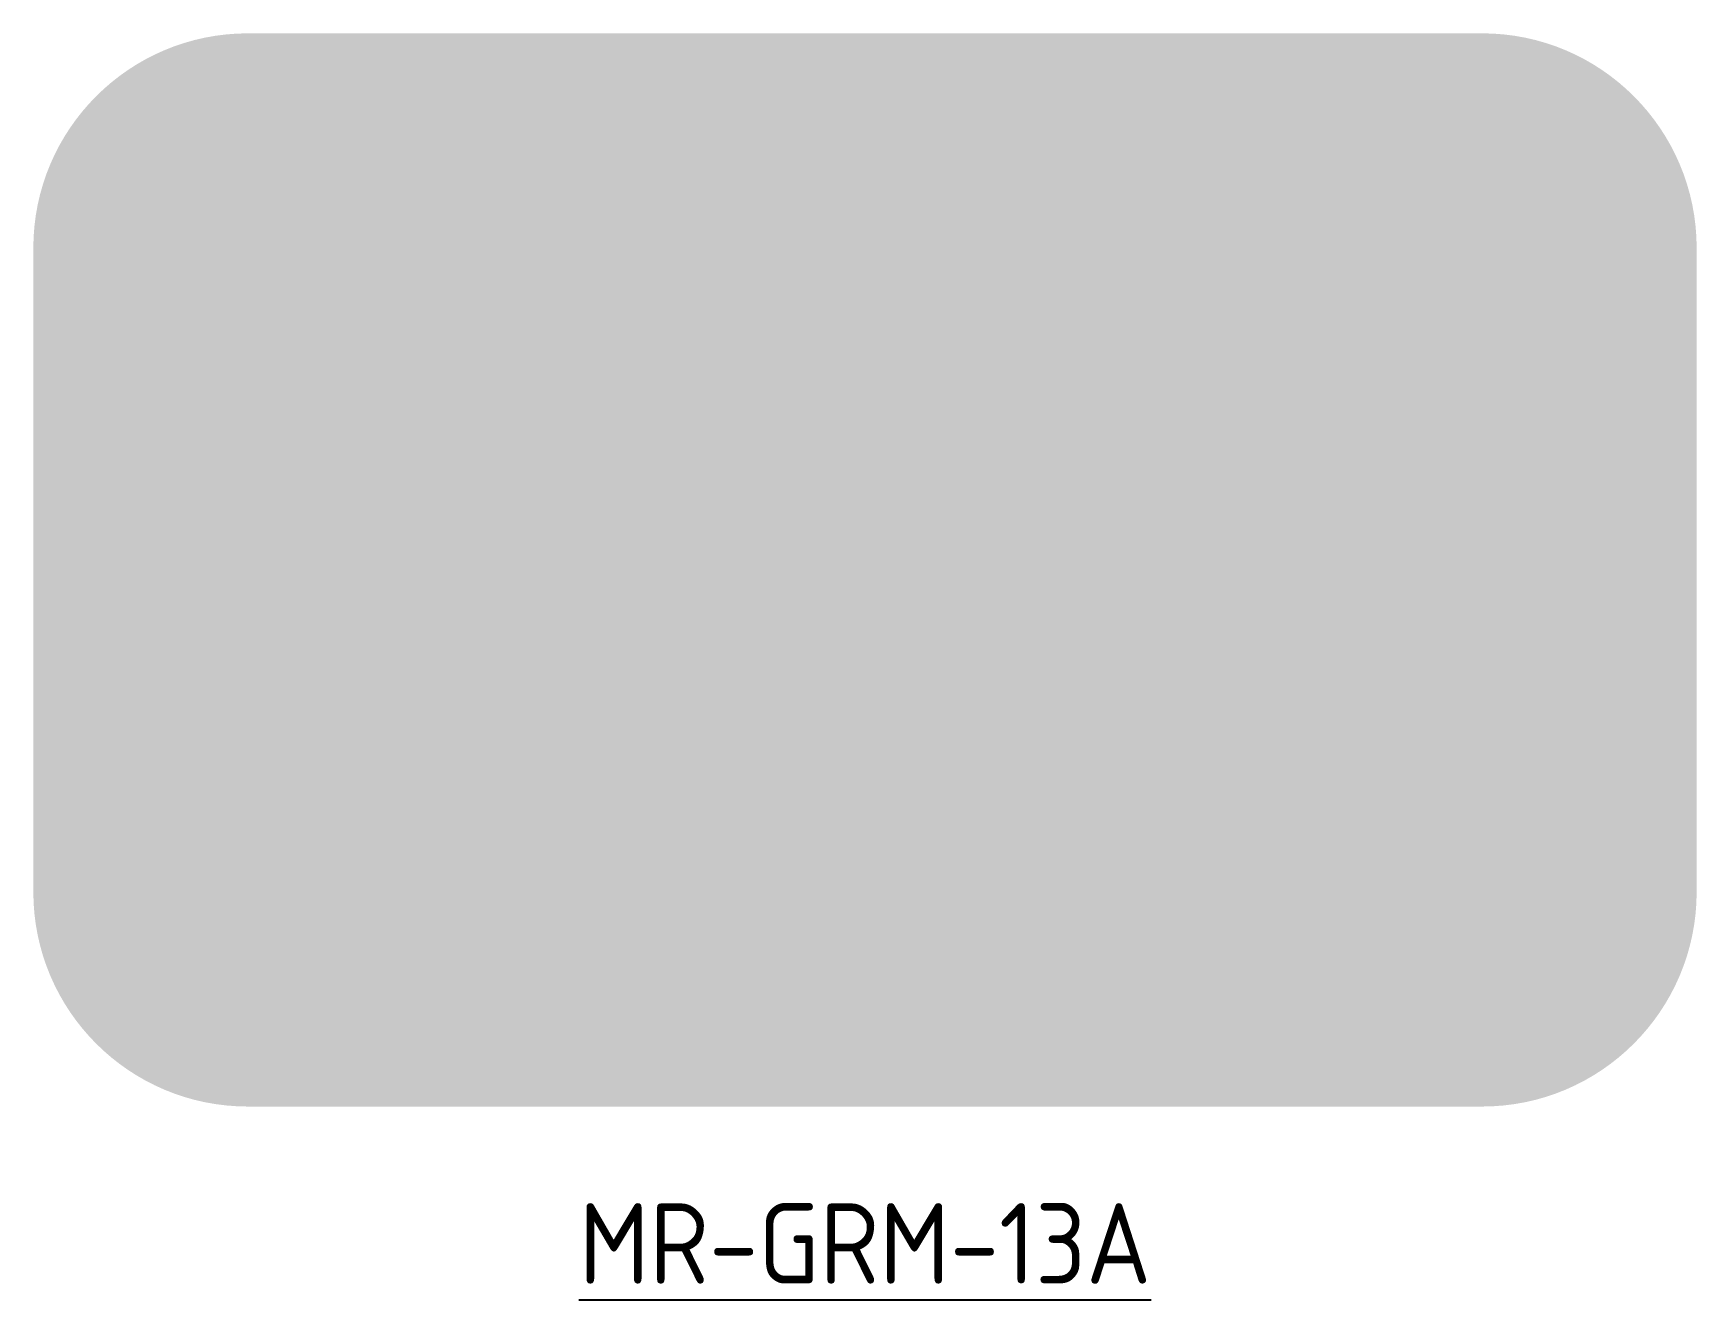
# Model space of a CAD drawing. Extents: x -31 to 31, y -7.2 to 40.
import ezdxf

# ---------------------------------------------------------------- set-up
doc = ezdxf.new("R2010")
doc.units = 0
doc.layers.add('_GREEN-ST', color=96, linetype='Continuous')
doc.layers.add('T35', color=3, linetype='Continuous')
doc.layers.add('_YELLOW', color=7, linetype='Continuous', true_color=0xfedb00)
doc.styles.add('T35', font='isocp2.shx', dxfattribs={"height": 3.5})

msp = doc.modelspace()

# ---------------------------------------------------------------- hatches: boundary and pattern name
at = {"layer": '_GREEN-ST'}
h = msp.add_hatch(color=256, dxfattribs=at)
h.dxf.hatch_style = 1
edge = h.paths.add_edge_path(flags=16)
edge.add_line((2.2, 35.2), (2.2, 27.8))
edge.add_line((2.2, 27.8), (14.8, 27.5))
edge.add_line((14.8, 27.5), (12.85601058426692, 33.63766284114045))
edge.add_arc((14, 34), 1.199999999999892, 50.30092651652973, 197.5746200584543, ccw=False)
edge.add_line((14.76650645078407, 34.92329186117185), (25.36650645078407, 26.12329186117185))
edge.add_arc((24.59999999999982, 25.2), 1.200000000000027, -50.30092651652302, 50.30092651652302, ccw=False)
edge.add_line((25.36650645078407, 24.27670813882814), (14.76650645078425, 15.47670813882814))
edge.add_arc((14, 16.40000000000009), 1.200000000000097, 162.4253799415566, 309.6990734834742, ccw=False)
edge.add_line((12.85601058426673, 16.76233715885946), (14.8, 22.9))
edge.add_line((14.8, 22.9), (2.199999999999999, 22.6))
edge.add_line((2.2, 22.6), (2.2, 4.800000000000093))
edge.add_line((2.2, 4.800000000000091), (-2.2, 4.800000000000091))
edge.add_line((-2.2, 4.800000000000091), (-2.2, 12.20000000000009))
edge.add_line((-2.2, 12.20000000000009), (-14.8, 12.50000000000009))
edge.add_line((-14.8, 12.50000000000009), (-12.85601058426692, 6.362337158859646))
edge.add_arc((-14, 6.000000000000091), 1.199999999999892, -129.69907348347027, 17.574620058454286, ccw=False)
edge.add_line((-14.76650645078407, 5.076708138828235), (-25.36650645078407, 13.87670813882823))
edge.add_arc((-24.59999999999982, 14.80000000000009), 1.200000000000027, 129.699073483477, 230.3009265165231, ccw=False)
edge.add_line((-25.36650645078407, 15.72329186117195), (-14.76650645078425, 24.52329186117195))
edge.add_arc((-14, 23.60000000000009), 1.200000000000027, -17.574620058447522, 129.699073483477, ccw=False)
edge.add_line((-12.85601058426673, 23.23766284114063), (-14.8, 17.10000000000009))
edge.add_line((-14.8, 17.10000000000009), (-2.199999999999999, 17.40000000000009))
edge.add_line((-2.2, 17.40000000000009), (-2.2, 35.2))
edge.add_line((-2.2, 35.2), (2.2, 35.2))
edge = h.paths.add_edge_path()
edge.add_arc((-23, 8), 5.600000000000001, 180, 270)
edge.add_line((-23, 2.4), (23, 2.4))
edge.add_arc((23, 8), 5.600000000000001, 270, 360)
edge.add_line((28.6, 8), (28.6, 32))
edge.add_arc((23, 32), 5.600000000000001, 0, 90)
edge.add_line((23, 37.6), (-23, 37.6))
edge.add_arc((-23, 32), 5.600000000000001, 90, 180)
edge.add_line((-28.6, 32), (-28.6, 8))
at = {"layer": '_YELLOW'}
h = msp.add_hatch(color=256, dxfattribs=at)
h.dxf.hatch_style = 1
edge = h.paths.add_edge_path()
edge.add_arc((-23, 8), 8, 180, 270)
edge.add_line((-23, 0), (23, 0))
edge.add_arc((23, 8), 8, 270, 360)
edge.add_line((31, 8), (31, 32))
edge.add_arc((23, 32), 8, 0, 90)
edge.add_line((23, 40), (-23, 40))
edge.add_arc((-23, 32), 8, 90, 180)
edge.add_line((-31, 32), (-31, 8))
edge = h.paths.add_edge_path(flags=16)
edge.add_arc((-23, 8), 5.600000000000001, 180, 270)
edge.add_line((-23, 2.4), (23, 2.4))
edge.add_arc((23, 8), 5.600000000000001, 270, 360)
edge.add_line((28.6, 8), (28.6, 32))
edge.add_arc((23, 32), 5.600000000000001, 0, 90)
edge.add_line((23, 37.6), (-23, 37.6))
edge.add_arc((-23, 32), 5.600000000000001, 90, 180)
edge.add_line((-28.6, 32), (-28.6, 8))
h = msp.add_hatch(color=256, dxfattribs=at)
h.dxf.hatch_style = 1
edge = h.paths.add_edge_path()
edge.add_line((2.2, 35.2), (2.2, 27.8))
edge.add_line((2.2, 27.8), (14.8, 27.5))
edge.add_line((14.8, 27.5), (12.85601058426692, 33.63766284114045))
edge.add_arc((14, 34), 1.199999999999892, 50.30092651652973, 197.5746200584543, ccw=False)
edge.add_line((14.76650645078407, 34.92329186117185), (25.36650645078407, 26.12329186117185))
edge.add_arc((24.59999999999982, 25.2), 1.200000000000027, -50.30092651652302, 50.30092651652302, ccw=False)
edge.add_line((25.36650645078407, 24.27670813882814), (14.76650645078425, 15.47670813882814))
edge.add_arc((14, 16.40000000000009), 1.200000000000097, 162.4253799415566, 309.6990734834742, ccw=False)
edge.add_line((12.85601058426673, 16.76233715885946), (14.8, 22.9))
edge.add_line((14.8, 22.9), (2.199999999999999, 22.6))
edge.add_line((2.2, 22.6), (2.2, 4.800000000000093))
edge.add_line((2.2, 4.800000000000091), (-2.2, 4.800000000000091))
edge.add_line((-2.2, 4.800000000000091), (-2.2, 12.20000000000009))
edge.add_line((-2.2, 12.20000000000009), (-14.8, 12.50000000000009))
edge.add_line((-14.8, 12.50000000000009), (-12.85601058426692, 6.362337158859646))
edge.add_arc((-14, 6.000000000000091), 1.199999999999892, -129.69907348347027, 17.574620058454286, ccw=False)
edge.add_line((-14.76650645078407, 5.076708138828235), (-25.36650645078407, 13.87670813882823))
edge.add_arc((-24.59999999999982, 14.80000000000009), 1.200000000000027, 129.699073483477, 230.3009265165231, ccw=False)
edge.add_line((-25.36650645078407, 15.72329186117195), (-14.76650645078425, 24.52329186117195))
edge.add_arc((-14, 23.60000000000009), 1.200000000000027, -17.574620058447522, 129.699073483477, ccw=False)
edge.add_line((-12.85601058426673, 23.23766284114063), (-14.8, 17.10000000000009))
edge.add_line((-14.8, 17.10000000000009), (-2.199999999999999, 17.40000000000009))
edge.add_line((-2.2, 17.40000000000009), (-2.2, 35.2))
edge.add_line((-2.2, 35.2), (2.2, 35.2))

# ---------------------------------------------------------------- texts
at = {"layer": 'T35', "insert": (-4.547473508864641e-14, -3.6), "char_height": 3, "attachment_point": 2, "style": 'T35'}
msp.add_mtext('{\\LMR-GRM-13A}', dxfattribs=at)

doc.saveas('drawing.dxf')
